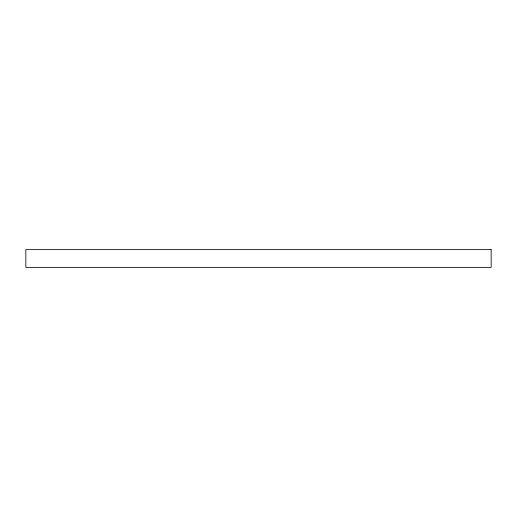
<?xml version="1.0" encoding="UTF-8"?>
<svg xmlns="http://www.w3.org/2000/svg" width="517" height="517" viewBox="0 0 517 517"><rect width="100%" height="100%" fill="white"/><g stroke="black" fill="none" stroke-linecap="round" stroke-linejoin="round"><path stroke-width="0.78" d="M491.15 249.633L25.85 249.633L25.85 267.367L491.15 267.367L491.15 249.633"/></g></svg>
